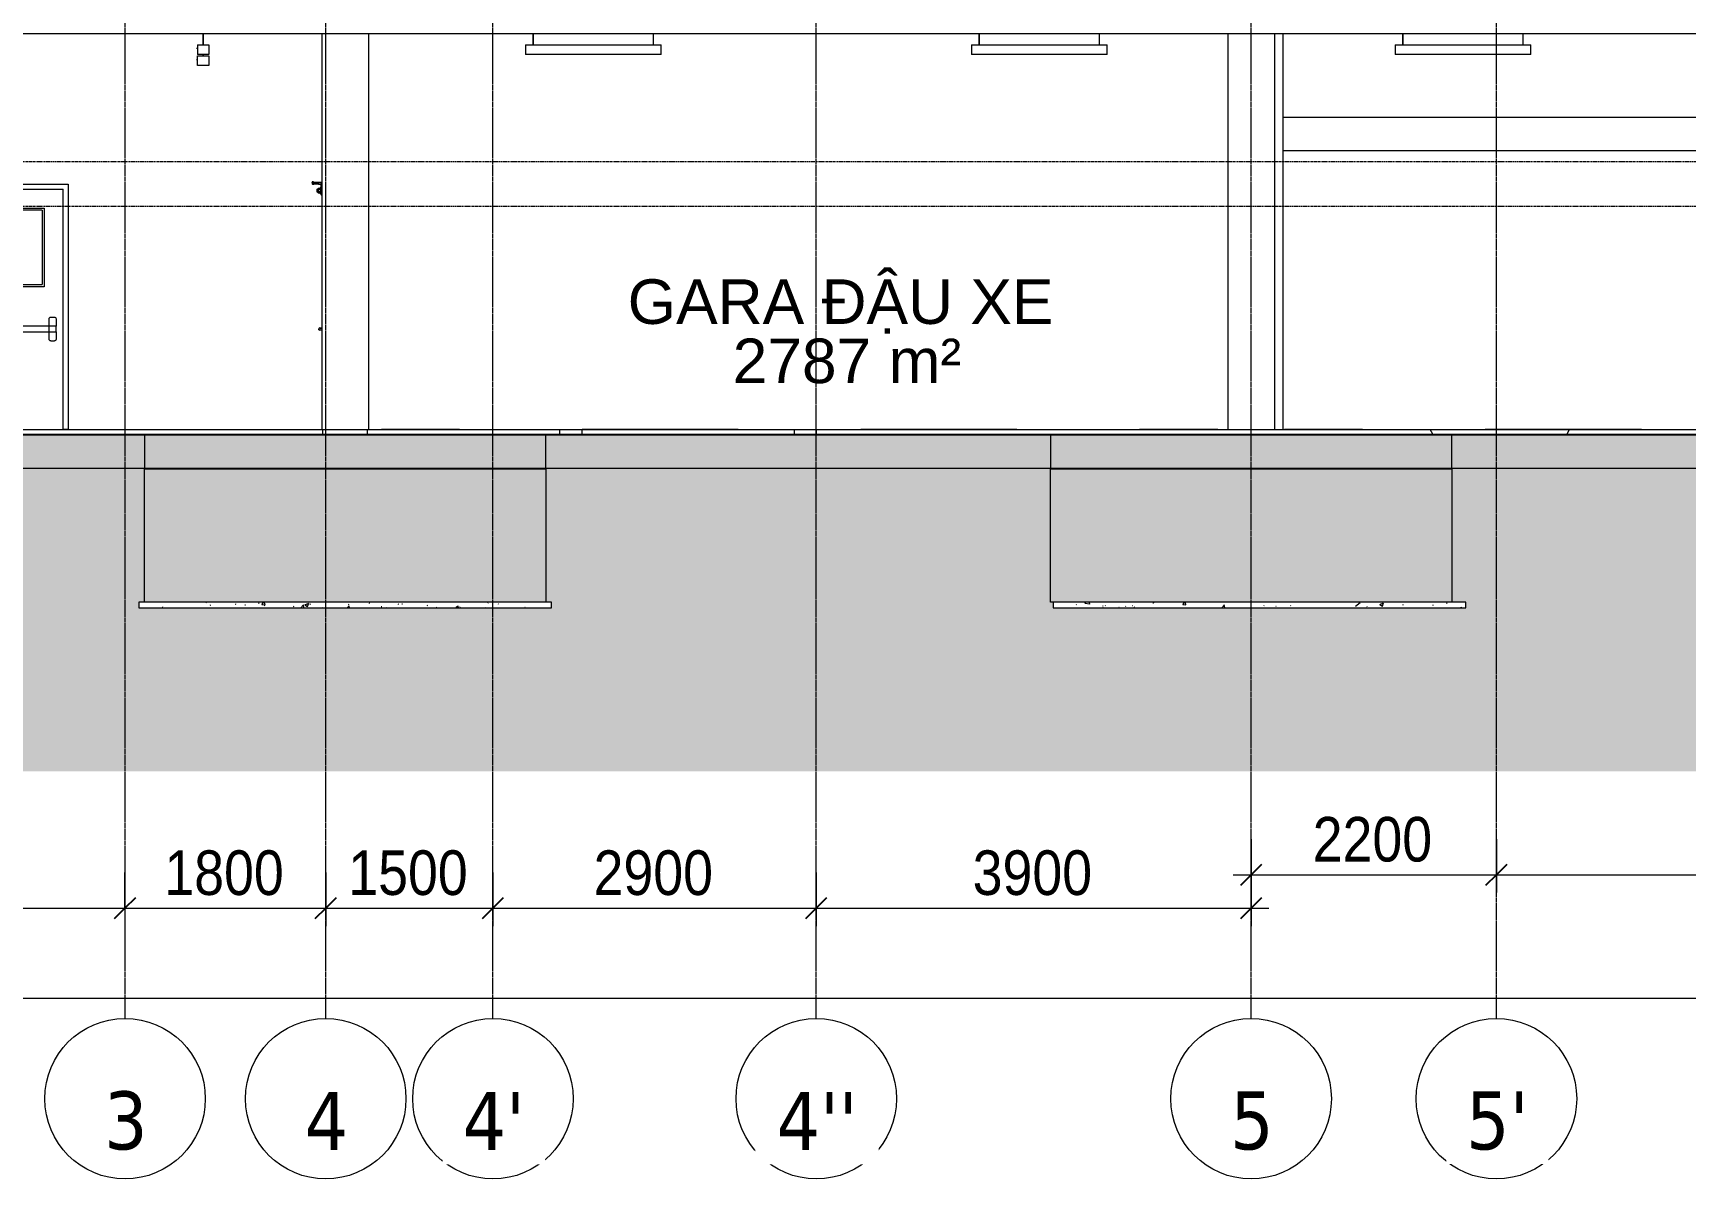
# Model space of a CAD drawing. Header units: millimetres. Extents: x 26124 to 258712, y -8723 to 35400.
# Drawn here: x 162663 to 177487, y -8723 to 1555 of the extents above; entities that cross this region are included whole.
import ezdxf

# ---------------------------------------------------------------- set-up
doc = ezdxf.new("R2010")
doc.units = ezdxf.units.MM
doc.linetypes.add('Centre', pattern=[31.75, 6.35, -4.7625, 15.875, -4.7625])
doc.linetypes.add('Grid Line', pattern=[22.225, 12.7, -3.175, 3.175, -3.175])
for name, color, linetype, lineweight in [('0-2', 50, 'Continuous', 5), ('A-ANNO-DIMS', 211, 'Continuous', 9), ('A-ANNO-DIMS-160', 211, 'Continuous', 9), ('A-AREA-IDEN', 2, 'Continuous', 9), ('A-CLNG-3', 13, 'Continuous', 18), ('A-CLNG-PATT-3', 13, 'Continuous', 9), ('A-DETL-GENF-2', 9, 'Continuous', 9), ('A-DETL-GENF-3', 253, 'Continuous', 9), ('A-DETL-THIN', 151, 'Continuous', 9), ('A-DOOR', 31, 'Continuous', 9), ('A-DOOR-FRAM', 31, 'Continuous', 9), ('A-FLOR-1', 10, 'Continuous', 25), ('A-FLOR-2', 7, 'Continuous', 9), ('A-FLOR-LEVL-2', 51, 'Centre', 9), ('A-FLOR-PATT-1', 7, 'Continuous', 9), ('A-WALL', 113, 'Continuous', 9), ('A-WALL-PATT-4', 111, 'Continuous', 9), ('C-PRKG', 70, 'Continuous', 9), ('E-LITE-EQPM', 33, 'Continuous', 9), ('S-COLS-1', 7, 'Continuous', 9), ('S-FNDN-1', 32, 'Continuous', 5), ('S-FNDN-2', 250, 'Continuous', 18), ('S-GRID-1', 1, 'Grid Line', 9), ('S-GRID-IDEN', 1, 'Continuous', 9)]:
    doc.layers.add(name, color=color, linetype=linetype, lineweight=lineweight)
doc.styles.add('Arial_1', font='arial.ttf', dxfattribs={"height": 400})
doc.styles.add('Tahoma_B_1', font='tahomabd.ttf', dxfattribs={"height": 520})
doc.styles.add('UTM Avo', font='', dxfattribs={"width": 0.9, "height": 400})
doc.styles.get('UTM Avo').set_extended_font_data('UTM Avo')
doc.dimstyles.new('1_Dim_chi_tiet_2_5', dxfattribs={"dimscale": 304.8, "dimtxt": 399.720379, "dimasz": 0.629921, "dimexe": 0.524934, "dimexo": 0.0625, "dimgap": 0.052493, "dimtad": 1, "dimdec": 0, "dimrnd": 5, "dimzin": 0, "dimdsep": 46, "dimtxsty": 'UTM Avo', "dimblk1": 'OBLIQUE', "dimblk2": 'OBLIQUE', "dimsah": 1, "dimcen": 0.09, "dimdle": 0.524934, "dimazin": 0, "dimtfac": 1, "dimtdec": 4, "dimtix": 1, "dimtmove": 0, "dimatfit": 3, "dimfxl": 1.049869, "dimfxlon": 1, "dimtvp": 1, "dimtolj": 1, "dimtzin": 0, "dimarcsym": 2})
pattern_1 = [(50, (201715.2, 14125), (349.794, -30.603), [36.576, -402.336]), (355, (201715.2, 14125), (-67.6662, 366.8294), [29.261, -321.869]), (100.451, (201744.35, 14122.45), (282.1303, 336.2237), [31.085, -341.933]), (46.184, (201715.2, 14222.54), (520.4716, -80.7226), [54.864, -603.504]), (96.636, (201758.6, 14215.8), (455.813, 475.061), [46.627, -512.899]), (351.184, (201715.2, 14222.54), (455.817, 475.056), [43.891, -482.803]), (21, (201763.97, 14198.15), (291.1001, -196.3495), [36.576, -402.336]), (326, (201763.97, 14198.15), (118.6602, 353.6414), [29.261, -321.869]), (71.451, (201788.23, 14181.8), (409.7612, 157.2884), [31.085, -341.933]), (37.5, (201715.2, 14125), (5.93003, 162.34503), [5.364, -312.603, 5.364, -321.381, -323.088]), (37.5, (201715.2, 14125), (5.93003, 162.34503), [-644.713, 5.364, -317.724]), (7.5, (201715.2, 14125), (128.29335, 192.3462), [5.364, -180.929, 5.364, -305.288, -123.139]), (7.5, (201715.2, 14125), (128.29335, 192.3462), [-496.946, 5.364, -117.775]), (327.5, (201606.45, 14125), (260.3347, -10.99933), [5.364, -116.556, 5.364, -375.026, -504.749]), (327.5, (201606.45, 14125), (260.3347, -10.99933), [-502.31, 5.364, -499.384]), (317.5, (201557.68, 14125), (284.4085, 48.8194), [5.364, -153.132, 5.364, -247.254, -358.445]), (317.5, (201557.68, 14125), (284.4085, 48.8194), [-411.114, 5.364, -353.08])]
pattern_2 = [(50, (201715.2, 14125), (1165.978, -102.01), [121.92, -1341.12]), (355, (201715.2, 14125), (-225.554, 1222.763), [97.536, -1072.896]), (100.451, (201812.4, 14116.5), (940.433, 1120.746), [103.616, -1139.776]), (46.184, (201715.2, 14450.1), (1734.906, -269.074), [182.88, -2011.68]), (96.636, (201859.8, 14427.7), (1519.38, 1583.536), [155.424, -1709.665]), (351.184, (201715.2, 14450.1), (1519.39, 1583.52), [146.304, -1609.344]), (21, (201877.8, 14368.8), (970.332, -654.498), [121.92, -1341.12]), (326, (201877.8, 14368.8), (395.533, 1178.804), [97.536, -1072.896]), (71.451, (201958.6, 14314.3), (1365.87, 524.296), [103.616, -1139.776]), (37.5, (201715.2, 14125), (19.767, 541.1527), [53.645, -1006.246, 53.645, -1035.507, -1076.96]), (37.5, (201715.2, 14125), (19.767, 541.1527), [-2149.043, 53.645, -1023.315]), (7.5, (201715.2, 14125), (427.646, 641.156), [53.645, -567.334, 53.645, -981.862, -410.464]), (7.5, (201715.2, 14125), (427.646, 641.156), [-1656.486, 53.645, -356.819]), (327.5, (201352.7, 14125), (867.782, -36.665), [53.645, -352.755, 53.645, -1214.323, -1682.496]), (327.5, (201352.7, 14125), (867.782, -36.665), [-1674.368, 53.645, -1628.85]), (317.5, (201190.1, 14125), (948.028, 162.731), [53.645, -474.675, 53.645, -788.416, -1194.816]), (317.5, (201190.1, 14125), (948.028, 162.731), [-1370.38, 53.645, -1141.17])]

# ---------------------------------------------------------------- blocks, each defined once
blk = doc.blocks.new('NCV_TKTC_KET CAU_rvt-2-TKCS_MẶT CẮT 4')
at = {"layer": 'A-FLOR-PATT-1'}
blk.add_hatch(color=256, dxfattribs=at).paths.add_polyline_path([(82303, -2350), (127253, -2350), (127253, -2050), (33653, -2050), (33653, -2350), (79641, -2350)])
at = {"layer": 'S-FNDN-1'}
for points in [[(42828, -3550), (46428, -3550), (46428, -2050), (42828, -2050), (42828, -3234)], [(50953, -3550), (54553, -3550), (54553, -2050), (50953, -2050), (50953, -2623)]]:
    blk.add_hatch(color=256, dxfattribs=at).paths.add_polyline_path(points)
at = {"layer": 'A-FLOR-1'}
for p, q in [((127253, -2050), (33653, -2050)), ((42828, -2350), (46428, -2350)), ((50953, -2350), (54553, -2350))]:
    blk.add_line(p, q, dxfattribs=at)
at = {"layer": 'A-FLOR-2'}
blk.add_line((53038, 800), (60693, 800), dxfattribs=at)
at = {"layer": 'S-COLS-1'}
for p, q in [((44428, -2050), (44428, -2000)), ((44828, -2050), (44828, -2000)), ((46553, -2050), (46553, -2000)), ((46753, -2050), (46753, -2000)), ((48653, -2000), (48653, -2050)), ((48853, -2050), (48853, -2000))]:
    blk.add_line(p, q, dxfattribs=at)
at = {"layer": 'S-FNDN-2'}
for p, q in [((46428, -2050), (42828, -2050)), ((42828, -2050), (42828, -2350)), ((46428, -2350), (46428, -2050)), ((54553, -2050), (50953, -2050)), ((50953, -2050), (50953, -2350)), ((54553, -2350), (54553, -2050))]:
    blk.add_line(p, q, dxfattribs=at)
blk = doc.blocks.new('FD_02 - FD_03 - FD_02-KY THUAT-1000x2200mm-2441165-TKCS_MẶT CẮT 4')
at = {"layer": 'A-DOOR'}
for p, q in [((44329, 218), (44329, 215)), ((44330, 218), (44330, 218)), ((44330, 218), (44337, 218)), ((44330, 215), (44337, 215)), ((44330, 215), (44330, 215)), ((44330, 214), (44330, 200)), ((44331, 220), (44331, 218)), ((44343, 220), (44331, 220)), ((44331, 220), (44343, 220)), ((44331, 214), (44333, 214)), ((44333, 200), (44331, 200)), ((44332, 215), (44332, 214)), ((44333, 214), (44334, 214)), ((44333, 214), (44335, 214)), ((44333, 214), (44333, 200)), ((44334, 200), (44333, 200)), ((44336, 214), (44334, 214)), ((44335, 214), (44334, 214)), ((44336, 214), (44334, 214)), ((44334, 200), (44336, 200)), ((44334, 200), (44335, 200)), ((44335, 214), (44338, 214)), ((44335, 200), (44335, 214)), ((44338, 200), (44335, 200)), ((44336, 211), (44338, 211)), ((44336, 211), (44336, 204)), ((44338, 204), (44336, 204)), ((44339, 218), (44337, 218)), ((44337, 218), (44339, 218)), ((44337, 218), (44339, 218)), ((44339, 218), (44337, 218)), ((44338, 218), (44337, 218)), ((44337, 218), (44338, 218)), ((44337, 215), (44339, 215)), ((44339, 215), (44337, 215)), ((44339, 215), (44337, 215)), ((44337, 215), (44339, 215)), ((44339, 215), (44337, 215)), ((44337, 215), (44339, 215)), ((44338, 214), (44341, 214)), ((44388, 212), (44338, 212)), ((44338, 211), (44338, 211)), ((44338, 211), (44340, 211)), ((44340, 204), (44338, 204)), ((44338, 204), (44338, 204)), ((44338, 202), (44388, 202)), ((44341, 200), (44338, 200)), ((44338, 200), (44340, 200)), ((44339, 218), (44389, 218)), ((44339, 215), (44389, 215)), ((44341, 214), (44342, 214)), ((44341, 214), (44341, 211)), ((44341, 204), (44341, 200)), ((44342, 200), (44341, 200)), ((44342, 214), (44342, 215)), ((44344, 214), (44342, 214)), ((44343, 214), (44342, 214)), ((44342, 214), (44342, 214)), ((44342, 214), (44342, 214)), ((44342, 200), (44344, 200)), ((44342, 200), (44343, 200)), ((44343, 218), (44343, 220)), ((44343, 211), (44343, 214)), ((44343, 214), (44343, 214)), ((44343, 211), (44343, 214)), ((44343, 200), (44343, 204)), ((44343, 200), (44343, 204)), ((44366, 214), (44364, 214)), ((44364, 214), (44366, 214)), ((44418, 214), (44366, 214)), ((44375, 131), (44375, 154)), ((44376, 156), (44392, 165)), ((44385, 142), (44390, 152)), ((44393, 213), (44388, 213)), ((44388, 201), (44393, 201)), ((44389, 218), (44390, 218)), ((44389, 215), (44390, 215)), ((44390, 218), (44416, 218)), ((44390, 215), (44416, 215)), ((44390, 152), (44402, 152)), ((44418, 214), (44393, 214)), ((44393, 200), (44418, 200)), ((44393, 165), (44418, 165)), ((44402, 152), (44408, 142)), ((44406, 172), (44406, 165)), ((44409, 172), (44406, 172)), ((44406, 172), (44416, 172)), ((44411, 192), (44411, 198)), ((44411, 198), (44415, 198)), ((44415, 192), (44411, 192)), ((44411, 181), (44411, 189)), ((44411, 176), (44418, 176)), ((44411, 176), (44411, 176)), ((44411, 176), (44417, 176)), ((44415, 198), (44418, 198)), ((44415, 198), (44415, 192)), ((44418, 192), (44415, 192)), ((44416, 218), (44417, 218)), ((44416, 215), (44417, 215)), ((44416, 176), (44418, 176)), ((44416, 176), (44416, 174)), ((44417, 174), (44416, 174)), ((44417, 218), (44417, 218)), ((44417, 218), (44417, 218)), ((44417, 215), (44417, 215)), ((44417, 215), (44417, 215)), ((44417, 174), (44417, 172)), ((44418, 174), (44417, 174)), ((44417, 174), (44417, 174)), ((44417, 174), (44418, 174)), ((44418, 174), (44417, 174)), ((44392, 120), (44376, 129)), ((44390, 132), (44385, 142)), ((44402, 132), (44390, 132)), ((44418, 120), (44393, 120)), ((44408, 142), (44402, 132)), ((44406, 120), (44406, 112)), ((44406, 112), (44418, 98)), ((44418, -1090), (44415, -1090)), ((44415, -1110), (44418, -1110))]:
    blk.add_line(p, q, dxfattribs=at)
at = {"layer": 'A-DOOR', "flags": 128}
for points in [[(44340, 211), (44340, 211), (44339, 210), (44339, 210), (44339, 209), (44339, 208), (44339, 207)], [(44339, 207), (44339, 207), (44339, 206), (44339, 205), (44339, 205), (44340, 204), (44340, 204)], [(44406, 112), (44406, 112), (44406, 112), (44406, 112), (44406, 112), (44406, 112), (44406, 112), (44406, 112), (44406, 112), (44406, 112), (44406, 112), (44406, 112), (44406, 112), (44406, 112), (44406, 112), (44406, 112), (44406, 112), (44406, 112), (44406, 112)], [(44390, -1100), (44390, -1100), (44390, -1099), (44390, -1099), (44390, -1098), (44390, -1098), (44390, -1098)], [(44392, -1106), (44392, -1106), (44391, -1106), (44391, -1105), (44391, -1105), (44391, -1105), (44391, -1104), (44390, -1104), (44390, -1104), (44390, -1103), (44390, -1103), (44390, -1102), (44390, -1102), (44390, -1102), (44390, -1101), (44390, -1101), (44390, -1101), (44390, -1100), (44390, -1100)], [(44398, -1110), (44398, -1110), (44397, -1110), (44397, -1110), (44396, -1109), (44396, -1109), (44396, -1109), (44395, -1109), (44395, -1109), (44395, -1109), (44394, -1108), (44394, -1108), (44394, -1108)], [(44395, -1091), (44395, -1091), (44395, -1091), (44396, -1091), (44396, -1091), (44396, -1091), (44397, -1090), (44397, -1090), (44397, -1090), (44398, -1090), (44398, -1090), (44399, -1090), (44399, -1090), (44399, -1090), (44400, -1090)], [(44400, -1090), (44400, -1090), (44400, -1090), (44400, -1090), (44400, -1090), (44400, -1090), (44400, -1090), (44400, -1090), (44400, -1090), (44401, -1090), (44401, -1090), (44401, -1090), (44401, -1090), (44402, -1090), (44402, -1090), (44402, -1090), (44403, -1090), (44403, -1090), (44403, -1090), (44404, -1090), (44404, -1090), (44405, -1090), (44405, -1090), (44405, -1090), (44406, -1090), (44406, -1090), (44407, -1090), (44407, -1090), (44408, -1090), (44409, -1090), (44409, -1090), (44410, -1090), (44410, -1090), (44411, -1090), (44411, -1090), (44412, -1090), (44413, -1090), (44413, -1090), (44414, -1090), (44414, -1090), (44415, -1090)], [(44415, -1110), (44414, -1110), (44413, -1110), (44413, -1110), (44412, -1110), (44412, -1110), (44411, -1110), (44410, -1110), (44410, -1110), (44409, -1110), (44409, -1110), (44408, -1110), (44408, -1110), (44407, -1110), (44407, -1110), (44406, -1110), (44406, -1110), (44405, -1110), (44405, -1110), (44404, -1110), (44404, -1110), (44403, -1110), (44403, -1110), (44403, -1110), (44402, -1110), (44402, -1110), (44402, -1110), (44401, -1110), (44401, -1110), (44401, -1110), (44401, -1110), (44400, -1110), (44400, -1110)]]:
    blk.add_lwpolyline(points, dxfattribs=at)
at = {"layer": 'A-DOOR'}
for centre, radius, start, end in [((44377, 154), 2, 119.1975, 180), ((44396, 142), 17, 0, 180), ((44396, 142), 16.5, 0, 180), ((44393, 163), 2, 90, 119.1975), ((44396, 142), 17, 60, 75), ((44377, 131), 2, 180, 240.8025), ((44396, 142), 17, 180, 360), ((44396, 142), 16.5, 180, 360), ((44393, 122), 2, 240.8025, 270), ((44396, 142), 17, 285, 300), ((44400, -1100), 10, 0, 180), ((44400, -1100), 10, 180, 360)]:
    blk.add_arc(centre, radius, start, end, dxfattribs=at)
for centre, major_axis, ratio, start_param, end_param in [((44334, 207), (0, 7), 0.259156, 4.712389, 6.283185), ((44338, 207), (0, 5), 0.965835, 0.523599, 1.047198), ((44339, 207), (0, 5), 0.965835, 0.65038, 1.340692), ((44335, 207), (0, 2.5), 0.259156, 4.712389, 7.853982), ((44334, 207), (0, 7), 0.259156, 3.141593, 4.712389), ((44335, 207), (0, 2.5), 0.259156, 1.570796, 4.712389), ((44339, 207), (0, 5), 0.965835, 1.8009, 2.491212), ((44338, 207), (0, 5), 0.965835, 2.094395, 2.617994), ((44336, 207), (0, 7), 0.259156, 4.974188, 6.283185), ((44337, 207), (0, 2.5), 0.259156, 4.712389, 7.853982), ((44337, 207), (0, 2.5), 0.259156, 4.712389, 7.853982), ((44337, 207), (0, 2.5), 0.259156, 1.570796, 4.712389), ((44337, 207), (0, 2.5), 0.259156, 1.570796, 4.712389), ((44336, 207), (0, 7), 0.259156, 3.141593, 4.45059), ((44338, 207), (0, 5), 0.965835, 3.141593, 3.403392), ((44342, 207), (0, 7), 0.259156, 5.235988, 6.283185), ((44342, 207), (0, 7), 0.259156, 3.141593, 4.18879), ((44344, 207), (0, 7), 0.259156, 5.235988, 6.283185), ((44344, 207), (0, 7), 0.259156, 3.141593, 4.18879), ((44388, 207), (0, 6), 0.965835, 0, 1.570796), ((44388, 207), (0, 6), 0.965835, 1.570796, 3.141593), ((44388, 207), (0, 5), 0.965835, 0.261799, 1.570796), ((44388, 207), (0, 5), 0.965835, 1.570796, 2.879793), ((44393, 207), (0, 7), 0.965835, 6.021386, 7.853982), ((44393, 207), (0, 7), 0.965835, 1.570796, 3.403392), ((44411, 186), (0, 6), 0.000349, 0, 0.959931), ((44411, 188), (0, 12), 0.000349, 3.141593, 4.101524), ((44418, 207), (0, 6.79), 0.259156, 0.291061, 1.570796), ((44418, 207), (0, 6.79), 0.259156, 1.570796, 2.850532), ((44418, 207), (0, 2.5), 0.259156, 0.261799, 1.570796), ((44418, 207), (0, 2.5), 0.259156, 1.570796, 2.879793)]:
    blk.add_ellipse(centre, major_axis=major_axis, ratio=ratio, start_param=start_param, end_param=end_param, dxfattribs=at)
for points, knots in [([(44414, 207), (44414, 208), (44414, 208), (44414, 209), (44414, 209), (44414, 209), (44414, 210), (44414, 210), (44414, 210), (44414, 210), (44415, 211), (44415, 211), (44415, 211), (44415, 211), (44415, 212), (44415, 212), (44415, 212), (44416, 212), (44416, 212), (44416, 213), (44417, 213), (44417, 213), (44417, 213), (44418, 214)], [0, 0, 0, 0, 0.1, 0.15, 0.2, 0.25, 0.3, 0.35, 0.375, 0.4, 0.425, 0.45, 0.5, 0.55, 0.575, 0.6, 0.625, 0.65, 0.7, 0.75, 0.8, 0.9, 1, 1, 1, 1]), ([(44418, 201), (44417, 201), (44417, 202), (44417, 202), (44416, 202), (44416, 203), (44416, 203), (44415, 203), (44415, 203), (44415, 203), (44415, 204), (44415, 204), (44415, 204), (44415, 204), (44414, 205), (44414, 205), (44414, 205), (44414, 205), (44414, 206), (44414, 206), (44414, 206), (44414, 207), (44414, 207), (44414, 207)], [0, 0, 0, 0, 0.1, 0.2, 0.25, 0.3, 0.35, 0.375, 0.4, 0.425, 0.45, 0.5, 0.55, 0.575, 0.6, 0.625, 0.65, 0.7, 0.75, 0.8, 0.85, 0.9, 1, 1, 1, 1])]:
    blk.add_open_spline(points, degree=3, knots=knots, dxfattribs=at)
blk = doc.blocks.new('xe oto1 - xe oto-615462-TKCS_MẶT CẮT 4')
at = {"layer": 'C-PRKG'}
for p, q in [((66352.564287, -2000), (66852.564287, -2000)), ((66402.564287, -2000), (66352.564287, -2000)), ((66352.564287, -2000), (66852.564287, -2000)), ((66352.564287, -2000), (66402.564287, -2000)), ((66852.564287, -2000), (66402.564287, -2000)), ((66402.564287, -2000), (66852.564287, -2000)), ((66472.564287, -2000), (67132.564287, -2000)), ((66472.564287, -2000), (67132.564287, -2000)), ((67052.564287, -2000), (66552.564287, -2000)), ((66552.564287, -2000), (67052.564287, -2000)), ((67052.564287, -2000), (66552.564287, -2000)), ((66552.564287, -2000), (67052.564287, -2000)), ((68072.564287, -2000), (68732.564287, -2000)), ((68072.564287, -2000), (68732.564287, -2000)), ((68652.564287, -2000), (68152.564287, -2000)), ((68152.564287, -2000), (68652.564287, -2000)), ((68652.564287, -2000), (68152.564287, -2000)), ((68152.564287, -2000), (68652.564287, -2000)), ((68802.564287, -2000), (68352.564287, -2000)), ((68352.564287, -2000), (68852.564287, -2000)), ((68852.564287, -2000), (68352.564287, -2000)), ((68352.564287, -2000), (68802.564287, -2000)), ((68852.564287, -2000), (68802.564287, -2000)), ((68802.564287, -2000), (68852.564287, -2000))]:
    blk.add_line(p, q, dxfattribs=at)
blk = doc.blocks.new('EAE_STL_PENDANT_TK_15W_120cm - LIC_01-ĐÈN LED BATTEN 1_2_ P_2x20W_ ÁNH SÁNG TRẮNG 6000K_ LẮP ĐẶT NỔI_TREO TY-1359257-TKCS_MẶT CẮT 4')
at = {"layer": 'E-LITE-EQPM'}
for p, q in [((40503, 1350), (40603, 1350)), ((40503, 1348), (40503, 1350)), ((40503, 1264), (40503, 1348)), ((40550, 1364), (40550, 1350)), ((40550, 1364), (40550, 1350)), ((40555, 1350), (40555, 1364)), ((40555, 1350), (40555, 1364)), ((40603, 1350), (40603, 1348)), ((40603, 1348), (40603, 1264)), ((40501, 1322), (40501, 1322)), ((40501, 1322), (40503, 1322)), ((40501, 1322), (40503, 1322)), ((40501, 1322), (40503, 1322)), ((40501, 1312), (40501, 1322)), ((40501, 1322), (40503, 1322)), ((40501, 1312), (40503, 1312)), ((40503, 1312), (40501, 1312)), ((40603, 1264), (40503, 1264))]:
    blk.add_line(p, q, dxfattribs=at)
blk = doc.blocks.new('EAE_STL_PENDANT_TK_15W_120cm - LIC_01-ĐÈN LED BATTEN 1_2_ P_2x20W_ ÁNH SÁNG TRẮNG 6000K_ LẮP ĐẶT NỔI_TREO TY-1354115-TKCS_MẶT CẮT 4')
at = {"layer": 'E-LITE-EQPM'}
for p, q in [((40550, 1550), (40550, 1450)), ((40550, 1550), (40550, 1450)), ((40555, 1450), (40555, 1550)), ((40555, 1450), (40555, 1550)), ((40503, 1422), (40501, 1422)), ((40501, 1421), (40501, 1422)), ((40503, 1422), (40501, 1422)), ((40503, 1422), (40501, 1422)), ((40501, 1412), (40501, 1421)), ((40503, 1421), (40501, 1421)), ((40503, 1421), (40501, 1421)), ((40503, 1412), (40501, 1412)), ((40503, 1412), (40501, 1412)), ((40503, 1450), (40603, 1450)), ((40503, 1450), (40503, 1448)), ((40503, 1448), (40503, 1364)), ((40603, 1364), (40503, 1364)), ((40603, 1450), (40603, 1448)), ((40603, 1448), (40603, 1364))]:
    blk.add_line(p, q, dxfattribs=at)
blk = doc.blocks.new('EAE_STL_PENDANT_TK_15W_120cm - LIC_01-ĐÈN LED BATTEN 1_2_ P_2x20W_ ÁNH SÁNG TRẮNG 6000K_ LẮP ĐẶT NỔI_TREO TY-V194-TKCS_MẶT CẮT 4')
at = {"layer": 'E-LITE-EQPM'}
for p, q in [((46311.564287, 1550), (46311.564287, 1450)), ((46316.564287, 1450), (46316.564287, 1550)), ((47388.564287, 1550), (47388.564287, 1450)), ((47393.564287, 1450), (47393.564287, 1550)), ((46244.064287, 1450), (47461.064287, 1450)), ((46244.064287, 1450), (46244.064287, 1448)), ((46244.064287, 1448), (46244.064287, 1364)), ((47461.064287, 1364), (46244.064287, 1364)), ((47461.064287, 1448), (47461.064287, 1450)), ((47461.064287, 1364), (47461.064287, 1448))]:
    blk.add_line(p, q, dxfattribs=at)
blk = doc.blocks.new('FD_01 - FD_01-1200x2200mm-V220-TKCS_MẶT CẮT 4')
at = {"layer": 'A-DOOR'}
for p, q in [((41588, -15), (41928, -15)), ((41588, -720), (41588, -15)), ((41608, -35), (41608, -700)), ((41908, -35), (41608, -35)), ((41908, -35), (41908, -700)), ((41928, -15), (41928, -720)), ((41928, -720), (41588, -720)), ((41608, -700), (41908, -700)), ((41972, -1075), (41972, -1011)), ((41991, -992), (42016, -992)), ((42035, -1011), (42035, -1075)), ((41297, -1075), (40960, -1075)), ((40960, -1075), (40960, -1125)), ((40960, -1125), (41297, -1125)), ((41297, -1075), (41297, -1125)), ((41972, -1075), (41297, -1075)), ((41297, -1125), (41972, -1125)), ((41972, -1125), (41972, -1075)), ((42035, -1075), (41972, -1075)), ((41972, -1125), (42035, -1125)), ((41972, -1189), (41972, -1125)), ((42035, -1125), (42035, -1075)), ((42035, -1125), (42035, -1189)), ((42016, -1208), (41991, -1208))]:
    blk.add_line(p, q, dxfattribs=at)
at = {"layer": 'A-DOOR', "flags": 128}
for points in [[(41972, -1011), (41972, -1007), (41973, -1003), (41976, -999), (41979, -996), (41982, -994), (41986, -993), (41991, -992)], [(42016, -992), (42020, -993), (42024, -994), (42028, -996), (42031, -999), (42033, -1003), (42035, -1007), (42035, -1011)], [(41991, -1208), (41986, -1207), (41982, -1206), (41979, -1204), (41976, -1201), (41973, -1197), (41972, -1193), (41972, -1189)], [(42035, -1189), (42035, -1193), (42033, -1197), (42031, -1201), (42028, -1204), (42024, -1206), (42020, -1207), (42016, -1208)]]:
    blk.add_lwpolyline(points, dxfattribs=at)
at = {"layer": 'A-DOOR-FRAM'}
for p, q in [((40898, -2000), (40898, 155)), ((40898, 155), (42098, 155)), ((42098, -2000), (42098, 155)), ((40853, -2000), (40898, -2000)), ((42143, -2000), (42098, -2000))]:
    blk.add_line(p, q, dxfattribs=at)
blk = doc.blocks.new('Grid - M_Grid Head - Circle-353313-TKCS_MẶT CẮT 4')
at = {"layer": 'S-GRID-IDEN'}
blk.add_circle((33652.564287, -8003.082963), 720, dxfattribs=at)
blk = doc.blocks.new('DIMBLOCK88-TKCS_MẶT CẮT 4')
at = {"layer": 'A-ANNO-DIMS-160'}
for p, q in [((159687, -5975), (159687, -6455)), ((159687, -6295), (159687, -5975)), ((163487, -5975), (163487, -6455)), ((163487, -6295), (163487, -5975)), ((159687, -6295), (163487, -6295))]:
    blk.add_line(p, q, dxfattribs=at)
at = {"layer": 'A-ANNO-DIMS-160', "lineweight": 25}
for p, q in [((159687, -6295), (159783, -6199)), ((163487, -6295), (163583, -6199)), ((159687, -6295), (159591, -6391)), ((163487, -6295), (163391, -6391))]:
    blk.add_line(p, q, dxfattribs=at)
at = {"layer": 'A-ANNO-DIMS-160', "color": 0, "insert": (161040, -5776), "char_height": 400, "width": 1314.64, "attachment_point": 1, "line_spacing_factor": 1.110334, "style": 'UTM Avo'}
blk.add_mtext('3800', dxfattribs=at)
blk = doc.blocks.new('_Oblique')
at = {"color": 0, "linetype": 'ByBlock', "lineweight": -2}
blk.add_line((-0.5, -0.5), (0.5, 0.5), dxfattribs=at)
blk = doc.blocks.new('DIMBLOCK89-TKCS_MẶT CẮT 4')
at = {"layer": 'A-ANNO-DIMS-160'}
for p, q in [((163487, -5975), (163487, -6455)), ((163487, -6295), (163487, -5975)), ((165287, -5975), (165287, -6455)), ((165287, -6295), (165287, -5975)), ((163487, -6295), (165287, -6295))]:
    blk.add_line(p, q, dxfattribs=at)
at = {"layer": 'A-ANNO-DIMS-160', "lineweight": 25}
for p, q in [((163487, -6295), (163583, -6199)), ((165287, -6295), (165383, -6199)), ((163487, -6295), (163391, -6391)), ((165287, -6295), (165191, -6391))]:
    blk.add_line(p, q, dxfattribs=at)
at = {"layer": 'A-ANNO-DIMS-160', "color": 0, "insert": (163840, -5776), "char_height": 400, "width": 1314.64, "attachment_point": 1, "line_spacing_factor": 1.110334, "style": 'UTM Avo'}
blk.add_mtext('1800', dxfattribs=at)
blk = doc.blocks.new('DIMBLOCK90-TKCS_MẶT CẮT 4')
at = {"layer": 'A-ANNO-DIMS-160'}
for p, q in [((165287, -5975), (165287, -6455)), ((165287, -6295), (165287, -5975)), ((166787, -5975), (166787, -6455)), ((166787, -6295), (166787, -5975)), ((165287, -6295), (166787, -6295))]:
    blk.add_line(p, q, dxfattribs=at)
at = {"layer": 'A-ANNO-DIMS-160', "lineweight": 25}
for p, q in [((165287, -6295), (165383, -6199)), ((166787, -6295), (166883, -6199)), ((165287, -6295), (165191, -6391)), ((166787, -6295), (166691, -6391))]:
    blk.add_line(p, q, dxfattribs=at)
at = {"layer": 'A-ANNO-DIMS-160', "color": 0, "insert": (165490, -5776), "char_height": 400, "width": 1314.64, "attachment_point": 1, "line_spacing_factor": 1.110334, "style": 'UTM Avo'}
blk.add_mtext('1500', dxfattribs=at)
blk = doc.blocks.new('DIMBLOCK91-TKCS_MẶT CẮT 4')
at = {"layer": 'A-ANNO-DIMS-160'}
for p, q in [((166787, -5975), (166787, -6455)), ((166787, -6295), (166787, -5975)), ((169687, -5975), (169687, -6455)), ((169687, -6295), (169687, -5975)), ((166787, -6295), (169687, -6295))]:
    blk.add_line(p, q, dxfattribs=at)
at = {"layer": 'A-ANNO-DIMS-160', "lineweight": 25}
for p, q in [((166787, -6295), (166883, -6199)), ((169687, -6295), (169783, -6199)), ((166787, -6295), (166691, -6391)), ((169687, -6295), (169591, -6391))]:
    blk.add_line(p, q, dxfattribs=at)
at = {"layer": 'A-ANNO-DIMS-160', "color": 0, "insert": (167690, -5776), "char_height": 400, "width": 1314.64, "attachment_point": 1, "line_spacing_factor": 1.110334, "style": 'UTM Avo'}
blk.add_mtext('2900', dxfattribs=at)
blk = doc.blocks.new('DIMBLOCK92-TKCS_MẶT CẮT 4')
at = {"layer": 'A-ANNO-DIMS-160'}
for p, q in [((169687, -5975), (169687, -6455)), ((169687, -6295), (169687, -5975)), ((173587, -5975), (173587, -6455)), ((173587, -6295), (173587, -5975)), ((169687, -6295), (173747, -6295))]:
    blk.add_line(p, q, dxfattribs=at)
at = {"layer": 'A-ANNO-DIMS-160', "lineweight": 25}
for p, q in [((169687, -6295), (169783, -6199)), ((173587, -6295), (173683, -6199)), ((169687, -6295), (169591, -6391)), ((173587, -6295), (173491, -6391))]:
    blk.add_line(p, q, dxfattribs=at)
at = {"layer": 'A-ANNO-DIMS-160', "color": 0, "insert": (171090, -5776), "char_height": 400, "width": 1314.64, "attachment_point": 1, "line_spacing_factor": 1.110334, "style": 'UTM Avo'}
blk.add_mtext('3900', dxfattribs=at)
blk = doc.blocks.new('DIMBLOCK93-TKCS_MẶT CẮT 4')
at = {"layer": 'A-ANNO-DIMS-160'}
for p, q in [((173587, -5675), (173587, -6155)), ((173587, -5995), (173587, -5675)), ((175787, -5675), (175787, -6155)), ((175787, -5995), (175787, -5675)), ((173427, -5995), (175787, -5995))]:
    blk.add_line(p, q, dxfattribs=at)
at = {"layer": 'A-ANNO-DIMS-160', "lineweight": 25}
for p, q in [((173587, -5995), (173683, -5899)), ((175787, -5995), (175883, -5899)), ((173587, -5995), (173491, -6091)), ((175787, -5995), (175691, -6091))]:
    blk.add_line(p, q, dxfattribs=at)
at = {"layer": 'A-ANNO-DIMS-160', "color": 0, "insert": (174140, -5476), "char_height": 400, "width": 1314.64, "attachment_point": 1, "line_spacing_factor": 1.110334, "style": 'UTM Avo'}
blk.add_mtext('2200', dxfattribs=at)
blk = doc.blocks.new('DIMBLOCK94-TKCS_MẶT CẮT 4')
at = {"layer": 'A-ANNO-DIMS-160'}
for p, q in [((175787, -5675), (175787, -6155)), ((175787, -5995), (175787, -5675)), ((181787, -5675), (181787, -6155)), ((181787, -5995), (181787, -5675)), ((175787, -5995), (181787, -5995))]:
    blk.add_line(p, q, dxfattribs=at)
at = {"layer": 'A-ANNO-DIMS-160', "lineweight": 25}
for p, q in [((175787, -5995), (175883, -5899)), ((181787, -5995), (181883, -5899)), ((175787, -5995), (175691, -6091)), ((181787, -5995), (181691, -6091))]:
    blk.add_line(p, q, dxfattribs=at)
at = {"layer": 'A-ANNO-DIMS-160', "color": 0, "insert": (178240, -5476), "char_height": 400, "width": 1314.64, "attachment_point": 1, "line_spacing_factor": 1.110334, "style": 'UTM Avo'}
blk.add_mtext('6000', dxfattribs=at)
blk = doc.blocks.new('DIMBLOCK109-TKCS_MẶT CẮT 4')
at = {"layer": 'A-ANNO-DIMS-160'}
for p, q in [((154487, -6783), (154487, -7263)), ((154487, -7103), (154487, -6783)), ((248087, -6783), (248087, -7263)), ((248087, -7103), (248087, -6783)), ((154327, -7103), (248247, -7103))]:
    blk.add_line(p, q, dxfattribs=at)
at = {"layer": 'A-ANNO-DIMS-160', "lineweight": 25}
for p, q in [((154487, -7103), (154391, -7199)), ((154487, -7103), (154583, -7007)), ((248087, -7103), (247991, -7199)), ((248087, -7103), (248183, -7007))]:
    blk.add_line(p, q, dxfattribs=at)
at = {"layer": 'A-ANNO-DIMS-160', "color": 0, "insert": (200603, -6584), "char_height": 400, "width": 1643.29, "attachment_point": 1, "line_spacing_factor": 1.110334, "style": 'UTM Avo'}
blk.add_mtext('93600', dxfattribs=at)

msp = doc.modelspace()

# ---------------------------------------------------------------- hatches: boundary and pattern name
at = {"layer": 'A-CLNG-PATT-3'}
h = msp.add_hatch(dxfattribs=at)
h.set_pattern_fill('FP_4', color=256, style=0, pattern_type=2)
h.set_pattern_definition([(0, (201715.2, 14125), (1300.48, 325.12), [53.645, -921.715, 53.645, -6123.635]), (0, (201715.2, 14125), (1300.48, 325.12), [-1029.005, -921.715, 53.645, -1897.075, -3251.2]), (0, (201715.2, 14125), (1300.48, 325.12), [-3901.44, 53.645, -921.715, 53.645, -2222.195]), (0, (201715.2, 14125), (1300.48, 325.12), [-4930.445, -596.595, 53.645, -1571.955]), (120, (202202.9, 14287.56), (-931.8022, 963.6887), [53.645, -921.715, -6177.28]), (120, (202202.9, 14287.56), (-931.8022, 963.6887), [-975.36, 53.645, -921.715, -5201.92]), (120, (202202.9, 14287.56), (-931.8022, 963.6887), [-1950.72, 53.645, -1897.075, -3251.2]), (120, (202202.9, 14287.56), (-931.8022, 963.6887), [-3901.44, 53.645, -921.715, -2275.84]), (120, (202202.9, 14287.56), (-931.8022, 963.6887), [-4876.8, 53.645, -596.595, -1625.6]), (120, (202202.9, 14287.56), (-931.8022, 963.6887), [-5527.04, 53.645, -1571.955]), (240, (202365.44, 14937.8), (-368.6778, -1288.8087), [53.645, -921.715, -6177.28]), (240, (202365.44, 14937.8), (-368.6778, -1288.8087), [-975.36, 53.645, -921.715, -5201.92]), (240, (202365.44, 14937.8), (-368.6778, -1288.8087), [-1950.72, 53.645, -1897.075, -3251.2]), (240, (202365.44, 14937.8), (-368.6778, -1288.8087), [-3901.44, 53.645, -921.715, -2275.84]), (240, (202365.44, 14937.8), (-368.6778, -1288.8087), [-4876.8, 53.645, -596.595, -1625.6]), (240, (202365.44, 14937.8), (-368.6778, -1288.8087), [-5527.04, 53.645, -1571.955])])
h.paths.add_polyline_path([(242887.4, 1550), (242887.4, 1555), (242537.5, 1555), (242537.5, 1550), (242818.3, 1550)])
h.paths.add_polyline_path([(160037.5, 1550), (160037.5, 1555), (159787.6, 1555), (159787.6, 1550)])
h.paths.add_polyline_path([(160537.5, 1550), (242037.5, 1550), (242037.5, 1555), (160537.5, 1555)])
at = {"layer": 'A-DETL-GENF-2'}
h = msp.add_hatch(dxfattribs=at)
h.set_pattern_fill('FP_49', color=256, style=0, pattern_type=2)
h.set_pattern_definition([(0, (201715.2, 14125), (774.192, 774.192), [774.192, -774.192]), (0, (201715.2, 14415.3), (774.192, 774.192), [774.192, -774.192]), (0, (201715.2, 14705.64), (774.192, 774.192), [774.192, -774.192]), (90, (201812, 14802.4), (-774.192, 774.192), [774.192, -774.192]), (90, (202102.3, 14802.4), (-774.192, 774.192), [774.192, -774.192]), (90, (202392.6, 14802.4), (-774.192, 774.192), [774.192, -774.192])])
h.paths.add_polyline_path([(149345.9, -5065.9), (251606.4, -5065.9), (251606.4, -25.5), (250587.5, 50), (248087.5, 50), (248087.5, -2750), (247687.5, -2750), (247687.5, -2350), (244787.5, -2350), (244787.5, -3550), (244837.5, -3550), (244837.5, -3600), (242237.5, -3600), (242237.5, -3550), (242287.5, -3550), (242287.5, -2350), (238912.6, -2350), (238912.6, -3550), (238962.6, -3550), (238962.6, -3600), (235262.6, -3600), (235262.6, -3550), (235312.6, -3550), (235312.6, -2350), (230787.6, -2350), (230787.6, -3550), (230837.6, -3550), (230837.6, -3600), (227137.6, -3600), (227137.6, -3550), (227187.5, -3550), (227187.5, -2350), (222587.6, -2350), (222587.6, -3550), (222637.6, -3550), (222637.6, -3600), (218937.6, -3600), (218937.6, -3550), (218987.5, -3550), (218987.5, -2350), (214387.6, -2350), (214387.6, -3550), (214437.6, -3550), (214437.6, -3600), (210737.6, -3600), (210737.6, -3550), (210787.6, -3550), (210787.6, -2350), (205637.6, -2350), (205637.6, -3550), (205687.6, -3550), (205687.6, -3600), (203087.6, -3600), (203087.6, -3550), (203137.6, -3550), (203137.6, -2350), (198387.6, -2350), (198387.6, -2750), (197987.5, -2750), (197987.5, -2350), (191787.6, -2350), (191787.6, -3550), (191837.6, -3550), (191837.6, -3600), (188137.6, -3600), (188137.6, -3550), (188187.6, -3550), (188187.6, -2350), (183587.6, -2350), (183587.6, -3550), (183637.6, -3550), (183637.6, -3600), (179937.6, -3600), (179937.6, -3550), (179987.6, -3550), (179987.6, -2350), (175387.5, -2350), (175387.5, -3550), (175512.6, -3550), (175512.6, -3600), (171812.6, -3600), (171812.6, -3550), (171787.6, -3550), (171787.6, -2350), (167262.6, -2350), (167262.6, -3550), (167312.6, -3550), (167312.6, -3600), (163612.6, -3600), (163612.6, -3550), (163662.6, -3550), (163662.6, -2350), (160287.6, -2350), (160287.6, -3550), (160337.5, -3550), (160337.5, -3600), (157737.5, -3600), (157737.5, -3550), (157787.5, -3550), (157787.5, -2350), (154887.5, -2350), (154887.5, -2750), (154487.5, -2750), (154487.5, -43.4), (151924.1, -43.4), (149345.9, -188.8), (149345.9, -4315.4)])
h = msp.add_hatch(dxfattribs=at)
h.set_pattern_fill('FP_56', color=256, style=0, pattern_type=2)
h.set_pattern_definition(pattern_1)
h.paths.add_polyline_path([(166921.9, -3600), (167312.6, -3600), (167312.6, -3550), (163612.6, -3550), (163612.6, -3600), (166522.4, -3600)])
h = msp.add_hatch(dxfattribs=at)
h.set_pattern_fill('FP_56', color=256, style=0, pattern_type=2)
h.set_pattern_definition(pattern_1)
h.paths.add_polyline_path([(175512.6, -3600), (175512.6, -3550), (171812.6, -3550), (171812.6, -3600), (175310.4, -3600)])
at = {"layer": 'A-DETL-GENF-3'}
h = msp.add_hatch(dxfattribs=at)
h.set_pattern_fill('FP_6', color=256, style=0, pattern_type=2)
h.set_pattern_definition(pattern_2)
h.paths.add_polyline_path([(166921.9, -3600), (167312.6, -3600), (167312.6, -3550), (163612.6, -3550), (163612.6, -3600), (166522.4, -3600)])
h = msp.add_hatch(dxfattribs=at)
h.set_pattern_fill('FP_6', color=256, style=0, pattern_type=2)
h.set_pattern_definition(pattern_2)
h.paths.add_polyline_path([(175512.6, -3600), (175512.6, -3550), (171812.6, -3550), (171812.6, -3600), (175310.4, -3600)])
at = {"layer": 'A-WALL-PATT-4'}
h = msp.add_hatch(dxfattribs=at)
h.set_pattern_fill('FP_51', color=256, style=0, pattern_type=2)
h.set_pattern_definition([(0, (201715.2, 14125), (1300.48, 325.12), [107.29, -868.07, 107.29, -6069.99]), (0, (201715.2, 14125), (1300.48, 325.12), [-1082.65, -868.07, 107.29, -1843.43, -3251.2]), (0, (201715.2, 14125), (1300.48, 325.12), [-3901.44, 107.29, -868.07, 107.29, -2168.55]), (0, (201715.2, 14125), (1300.48, 325.12), [-4984.09, -542.95, 107.29, -1518.31]), (120, (202202.9, 14287.56), (-931.8022, 963.6887), [107.29, -868.07, 107.29, -6069.99]), (120, (202202.9, 14287.56), (-931.8022, 963.6887), [-1082.65, -868.07, 107.29, -1843.43, -3251.2]), (120, (202202.9, 14287.56), (-931.8022, 963.6887), [-3901.44, 107.29, -868.07, 107.29, -2168.55]), (120, (202202.9, 14287.56), (-931.8022, 963.6887), [-4984.09, -542.95, 107.29, -1518.31]), (240, (202365.44, 14937.8), (-368.6778, -1288.8087), [107.29, -868.07, 107.29, -6069.99]), (240, (202365.44, 14937.8), (-368.6778, -1288.8087), [-1082.65, -868.07, 107.29, -1843.43, -3251.2]), (240, (202365.44, 14937.8), (-368.6778, -1288.8087), [-3901.44, 107.29, -868.07, 107.29, -2168.55]), (240, (202365.44, 14937.8), (-368.6778, -1288.8087), [-4984.09, -542.95, 107.29, -1518.31])])
h.paths.add_polyline_path([(188487.5, -2050), (188487.5, -2000), (181987.5, -2000), (181987.5, -2050), (188187.6, -2050)])
h.paths.add_polyline_path([(174327.5, -2050), (181587.5, -2050), (181587.5, -2000), (174327.5, -2000)])

# ---------------------------------------------------------------- linework, layer by layer
at = {"layer": 'A-CLNG-3'}
msp.add_line((160537.5, 1550), (242037.5, 1550), dxfattribs=at)
at = {"layer": 'A-DETL-THIN'}
for p, q in [((163662.6, -2350), (160287.6, -2350)), ((163662.6, -3550), (163662.6, -2350)), ((171787.6, -2350), (167262.6, -2350)), ((167262.6, -2350), (167262.6, -3550)), ((171787.6, -3550), (171787.6, -2350)), ((179987.6, -2350), (175387.5, -2350)), ((175387.5, -2350), (175387.5, -3550)), ((167262.6, -3550), (163612.6, -3550)), ((163612.6, -3550), (163612.6, -3600)), ((167312.6, -3550), (167262.6, -3550)), ((167312.6, -3600), (167312.6, -3550)), ((171812.6, -3550), (171787.6, -3550)), ((175462.6, -3550), (171812.6, -3550)), ((171812.6, -3550), (171812.6, -3600)), ((175512.6, -3550), (175462.6, -3550)), ((175512.6, -3600), (175512.6, -3550)), ((163612.6, -3600), (167312.6, -3600)), ((171812.6, -3600), (175512.6, -3600))]:
    msp.add_line(p, q, dxfattribs=at)
at = {"layer": 'A-FLOR-LEVL-2'}
for p, q in [((254987.5, 400), (147057.6, 400)), ((252955.5, 0), (147057.6, 0)), ((147057.6, -2000), (252955.5, -2000))]:
    msp.add_line(p, q, dxfattribs=at)
at = {"layer": 'A-WALL'}
for p, q in [((165252.5, 1550.3), (165252.5, -2000)), ((165672.5, 1550.3), (165672.5, -2000)), ((173377.5, 1550), (173377.5, -2000)), ((173797.5, 1550), (173797.5, -2000)), ((173872.5, 1550), (173872.5, -2000)), ((181527.5, 500), (173872.5, 500)), ((161687.5, 200), (162977.5, 200)), ((162977.5, 200), (162977.5, -2000)), ((161577.5, -2000), (181587.5, -2000)), ((166787.5, -2050), (166787.5, -2000))]:
    msp.add_line(p, q, dxfattribs=at)
at = {"layer": 'S-GRID-1'}
for p, q in [((163487.5, -3283.1), (163487.5, 30285.9)), ((165287.5, -3283.1), (165287.5, 30285.9)), ((166787.5, -3283.1), (166787.5, 30285.9)), ((169687.5, -3283.1), (169687.5, 30285.9)), ((173587.5, -3283.1), (173587.5, 30285.9)), ((175787.5, -3283.1), (175787.5, 30285.9)), ((163487.5, -7283.1), (163487.5, -3283.1)), ((165287.5, -7283.1), (165287.5, -3283.1)), ((166787.5, -7283.1), (166787.5, -3283.1)), ((169687.5, -7283.1), (169687.5, -3283.1)), ((173587.5, -7283.1), (173587.5, -3283.1)), ((175787.5, -7283.1), (175787.5, -3283.1))]:
    msp.add_line(p, q, dxfattribs=at)

# ---------------------------------------------------------------- block references
at = {"layer": '0-2'}
msp.add_blockref('NCV_TKTC_KET CAU_rvt-2-TKCS_MẶT CẮT 4', (120834.9, 0), dxfattribs=at)
at = {"layer": 'A-DOOR'}
for name in ['FD_01 - FD_01-1200x2200mm-V220-TKCS_MẶT CẮT 4', 'FD_02 - FD_03 - FD_02-KY THUAT-1000x2200mm-2441165-TKCS_MẶT CẮT 4']:
    msp.add_blockref(name, (120834.9, 0), dxfattribs=at)
at = {"layer": 'C-PRKG'}
for p in [(99434.9, 0), (101934.9, 0), (104434.9, 0), (107534.9, 0), (110034.9, 0)]:
    msp.add_blockref('xe oto1 - xe oto-615462-TKCS_MẶT CẮT 4', p, dxfattribs=at)
at = {"layer": 'E-LITE-EQPM'}
for name, p in [('EAE_STL_PENDANT_TK_15W_120cm - LIC_01-ĐÈN LED BATTEN 1_2_ P_2x20W_ ÁNH SÁNG TRẮNG 6000K_ LẮP ĐẶT NỔI_TREO TY-1354115-TKCS_MẶT CẮT 4', (123634.9, 0)), ('EAE_STL_PENDANT_TK_15W_120cm - LIC_01-ĐÈN LED BATTEN 1_2_ P_2x20W_ ÁNH SÁNG TRẮNG 6000K_ LẮP ĐẶT NỔI_TREO TY-V194-TKCS_MẶT CẮT 4', (120834.9, 0)), ('EAE_STL_PENDANT_TK_15W_120cm - LIC_01-ĐÈN LED BATTEN 1_2_ P_2x20W_ ÁNH SÁNG TRẮNG 6000K_ LẮP ĐẶT NỔI_TREO TY-V194-TKCS_MẶT CẮT 4', (124834.9, 0)), ('EAE_STL_PENDANT_TK_15W_120cm - LIC_01-ĐÈN LED BATTEN 1_2_ P_2x20W_ ÁNH SÁNG TRẮNG 6000K_ LẮP ĐẶT NỔI_TREO TY-V194-TKCS_MẶT CẮT 4', (128634.9, 0)), ('EAE_STL_PENDANT_TK_15W_120cm - LIC_01-ĐÈN LED BATTEN 1_2_ P_2x20W_ ÁNH SÁNG TRẮNG 6000K_ LẮP ĐẶT NỔI_TREO TY-1359257-TKCS_MẶT CẮT 4', (123634.9, 0))]:
    msp.add_blockref(name, p, dxfattribs=at)
at = {"layer": 'S-GRID-IDEN'}
for p in [(129834.9, 0), (131634.9, 0), (133134.9, 0), (136034.9, 0), (139934.9, 0), (142134.9, 0)]:
    msp.add_blockref('Grid - M_Grid Head - Circle-353313-TKCS_MẶT CẮT 4', p, dxfattribs=at)

# ---------------------------------------------------------------- texts
at = {"layer": 'A-AREA-IDEN', "char_height": 400, "line_spacing_factor": 0.936439, "style": 'Arial_1'}
for s, insert, width, attachment_point in [('\\pt8,16,24,32,40,48,56,64,72,80,88,96,104,112,120,128,136,144,152,160,168,176,184,192,200,208,216,224,232,240,248,256;GARA ĐẬU XE', (169905.2, -1142.3), 3820.8, 8), ('\\pt8,16,24,32,40,48,56,64,72,80,88,96,104,112,120,128,136,144,152,160,168,176,184,192,200,208,216,224,232,240,248,256;2787 m²', (169962.4, -1388.1), 2064, 5)]:
    msp.add_mtext(s, dxfattribs=dict(at, insert=insert, width=width, attachment_point=attachment_point))

# ---------------------------------------------------------------- dimensions: what is measured, and where the dimension line sits
at = {"layer": 'A-ANNO-DIMS'}
for base, p1, p2, override, picture, middle in [((175787.5, -5995.4), (173587.5, -5675.4), (175787.5, -5675.4), {"dimpost": '<>', "dimfxl": 2200}, 'DIMBLOCK93-TKCS_MẶT CẮT 4', (174687.5, -5772.4)), ((181787.5, -5995.4), (175787.5, -5675.4), (181787.5, -5675.4), {"dimpost": '<>', "dimfxl": 6000}, 'DIMBLOCK94-TKCS_MẶT CẮT 4', (178787.5, -5772.4)), ((163487.5, -6295.4), (159687.5, -5975.4), (163487.5, -5975.4), {"dimpost": '<>', "dimfxl": 3800}, 'DIMBLOCK88-TKCS_MẶT CẮT 4', (161587.5, -6072.4)), ((165287.5, -6295.4), (163487.5, -5975.4), (165287.5, -5975.4), {"dimpost": '<>', "dimfxl": 1800}, 'DIMBLOCK89-TKCS_MẶT CẮT 4', (164387.5, -6072.4)), ((166787.5, -6295.4), (165287.5, -5975.4), (166787.5, -5975.4), {"dimpost": '<>', "dimfxl": 1500}, 'DIMBLOCK90-TKCS_MẶT CẮT 4', (166037.5, -6072.4)), ((169687.5, -6295.4), (166787.5, -5975.4), (169687.5, -5975.4), {"dimpost": '<>', "dimfxl": 2900.000001}, 'DIMBLOCK91-TKCS_MẶT CẮT 4', (168237.5, -6072.4)), ((173587.5, -6295.4), (169687.5, -5975.4), (173587.5, -5975.4), {"dimpost": '<>', "dimfxl": 3899.999999}, 'DIMBLOCK92-TKCS_MẶT CẮT 4', (171637.5, -6072.4)), ((248087.5, -7103.5), (154487.5, -6783.5), (248087.5, -6783.5), {"dimpost": '<>', "dimfxl": 93600}, 'DIMBLOCK109-TKCS_MẶT CẮT 4', (201287.5, -6880.5))]:
    dim = msp.add_linear_dim(base=base, p1=p1, p2=p2, dimstyle='1_Dim_chi_tiet_2_5', override=override, dxfattribs=at)
    dim.commit()
    dim.dimension.update_dxf_attribs({"geometry": picture, "text_midpoint": middle})

# ---------------------------------------------------------------- next in the draw order: texts
at = {"layer": 'S-GRID-IDEN', "char_height": 520, "attachment_point": 5, "line_spacing_factor": 0.996129, "style": 'Tahoma_B_1', "bg_fill": 3, "box_fill_scale": 1.25, "bg_fill_color": 256, "bg_fill_true_color": 13158600, "bg_fill_transparency": 0}
for s, insert, width in [('\\pt2031.9988,4063.9976,6096.0016,8128.0004,10159.9992,12191.998,14224.002,16256.0008,18287.9996,20319.9984,22352.0024,24384.0012,26416,28447.9988,30479.9976,32512.0016,34544.0004,36575.9992,38607.998,40640.002,42672.0008,44703.9996,46735.9984,48768.0024,50800.0012,52832,54863.9988,56895.9976,58928.0016,60960.0004,62991.9992,65023.998;3', (163495, -8202.8), 465.6), ('\\pt2031.9988,4063.9976,6096.0016,8128.0004,10159.9992,12191.998,14224.002,16256.0008,18287.9996,20319.9984,22352.0024,24384.0012,26416,28447.9988,30479.9976,32512.0016,34544.0004,36575.9992,38607.998,40640.002,42672.0008,44703.9996,46735.9984,48768.0024,50800.0012,52832,54863.9988,56895.9976,58928.0016,60960.0004,62991.9992,65023.998;4', (165295, -8202.8), 465.6), ("\\pt2031.9988,4063.9976,6096.0016,8128.0004,10159.9992,12191.998,14224.002,16256.0008,18287.9996,20319.9984,22352.0024,24384.0012,26416,28447.9988,30479.9976,32512.0016,34544.0004,36575.9992,38607.998,40640.002,42672.0008,44703.9996,46735.9984,48768.0024,50800.0012,52832,54863.9988,56895.9976,58928.0016,60960.0004,62991.9992,65023.998;4'", (166795, -8202.8), 656), ("\\pt2031.9988,4063.9976,6096.0016,8128.0004,10159.9992,12191.998,14224.002,16256.0008,18287.9996,20319.9984,22352.0024,24384.0012,26416,28447.9988,30479.9976,32512.0016,34544.0004,36575.9992,38607.998,40640.002,42672.0008,44703.9996,46735.9984,48768.0024,50800.0012,52832,54863.9988,56895.9976,58928.0016,60960.0004,62991.9992,65023.998;4''", (169695, -8202.8), 846.4), ('\\pt2031.9988,4063.9976,6096.0016,8128.0004,10159.9992,12191.998,14224.002,16256.0008,18287.9996,20319.9984,22352.0024,24384.0012,26416,28447.9988,30479.9976,32512.0016,34544.0004,36575.9992,38607.998,40640.002,42672.0008,44703.9996,46735.9984,48768.0024,50800.0012,52832,54863.9988,56895.9976,58928.0016,60960.0004,62991.9992,65023.998;5', (173595, -8202.8), 465.6), ("\\pt2031.9988,4063.9976,6096.0016,8128.0004,10159.9992,12191.998,14224.002,16256.0008,18287.9996,20319.9984,22352.0024,24384.0012,26416,28447.9988,30479.9976,32512.0016,34544.0004,36575.9992,38607.998,40640.002,42672.0008,44703.9996,46735.9984,48768.0024,50800.0012,52832,54863.9988,56895.9976,58928.0016,60960.0004,62991.9992,65023.998;5'", (175795, -8202.8), 656)]:
    msp.add_mtext(s, dxfattribs=dict(at, insert=insert, width=width))

doc.saveas('drawing.dxf')
